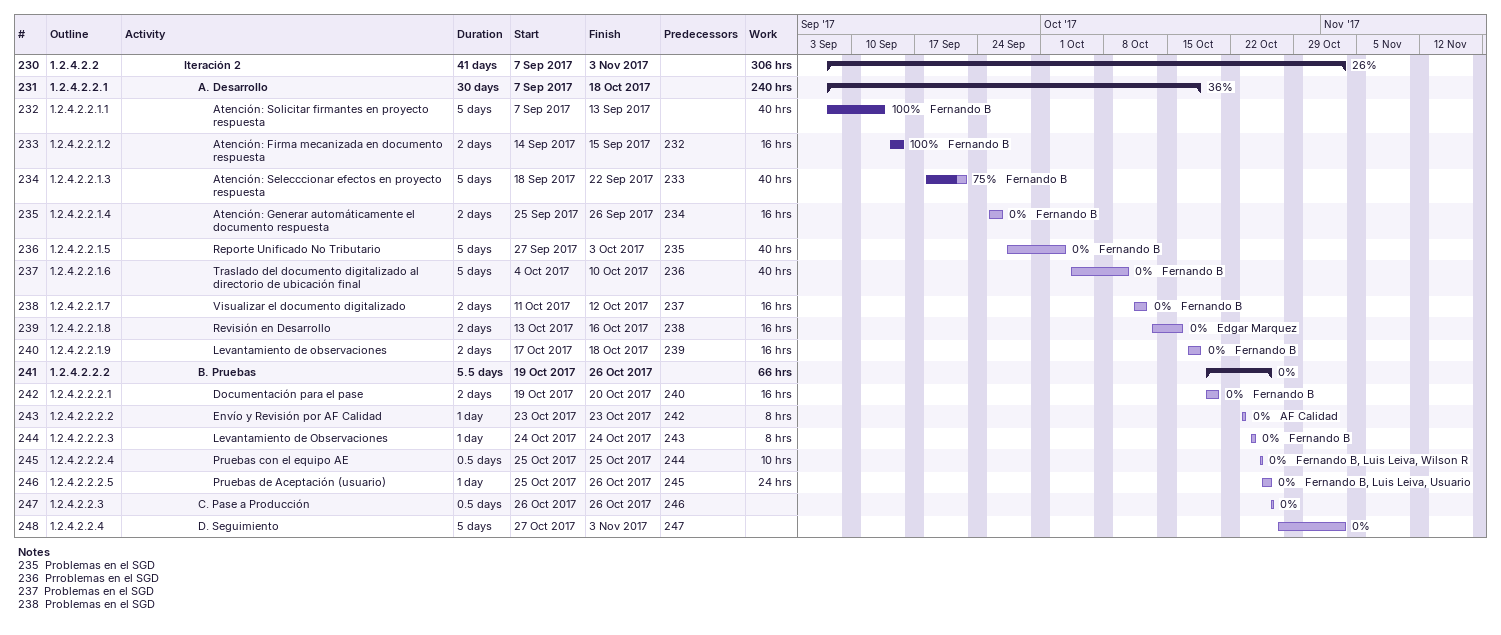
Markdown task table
| ID | WBS | Task | Duration | Start | Finish | Predecessors | Resources | % complete | Work (h) |
|---|---|---|---|---|---|---|---|---|---|
| 230 | 1.2.4.2.2 | **Iteración 2** | 41d | 2017-09-07 | 2017-11-03 |  |  | 26 | 306 |
| 231 | 1.2.4.2.2.1 | **A. Desarrollo** | 30d | 2017-09-07 | 2017-10-18 |  |  | 36 | 240 |
| 232 | 1.2.4.2.2.1.1 | Atención: Solicitar firmantes en proyecto respuesta | 5d | 2017-09-07 | 2017-09-13 |  | Fernando B | 100 | 40 |
| 233 | 1.2.4.2.2.1.2 | Atención: Firma mecanizada en documento respuesta | 2d | 2017-09-14 | 2017-09-15 | 232 | Fernando B | 100 | 16 |
| 234 | 1.2.4.2.2.1.3 | Atención: Selecccionar efectos en proyecto respuesta | 5d | 2017-09-18 | 2017-09-22 | 233 | Fernando B | 75 | 40 |
| 235 | 1.2.4.2.2.1.4 | Atención: Generar automáticamente el documento respuesta | 2d | 2017-09-25 | 2017-09-26 | 234 | Fernando B | 0 | 16 |
| 236 | 1.2.4.2.2.1.5 | Reporte Unificado No Tributario | 5d | 2017-09-27 | 2017-10-03 | 235 | Fernando B | 0 | 40 |
| 237 | 1.2.4.2.2.1.6 | Traslado del documento digitalizado al directorio de ubicación final | 5d | 2017-10-04 | 2017-10-10 | 236 | Fernando B | 0 | 40 |
| 238 | 1.2.4.2.2.1.7 | Visualizar el documento digitalizado | 2d | 2017-10-11 | 2017-10-12 | 237 | Fernando B | 0 | 16 |
| 239 | 1.2.4.2.2.1.8 | Revisión en Desarrollo | 2d | 2017-10-13 | 2017-10-16 | 238 | Edgar Marquez | 0 | 16 |
| 240 | 1.2.4.2.2.1.9 | Levantamiento de observaciones | 2d | 2017-10-17 | 2017-10-18 | 239 | Fernando B | 0 | 16 |
| 241 | 1.2.4.2.2.2 | **B. Pruebas** | 5.5d | 2017-10-19 | 2017-10-26 |  |  | 0 | 66 |
| 242 | 1.2.4.2.2.2.1 | Documentación para el pase | 2d | 2017-10-19 | 2017-10-20 | 240 | Fernando B | 0 | 16 |
| 243 | 1.2.4.2.2.2.2 | Envío y Revisión por AF Calidad | 1d | 2017-10-23 | 2017-10-23 | 242 | AF Calidad | 0 | 8 |
| 244 | 1.2.4.2.2.2.3 | Levantamiento de Observaciones | 1d | 2017-10-24 | 2017-10-24 | 243 | Fernando B | 0 | 8 |
| 245 | 1.2.4.2.2.2.4 | Pruebas con el equipo AE | 0.5d | 2017-10-25 | 2017-10-25 | 244 | Fernando B, Luis Leiva, Wilson R | 0 | 10 |
| 246 | 1.2.4.2.2.2.5 | Pruebas de Aceptación (usuario) | 1d | 2017-10-25 | 2017-10-26 | 245 | Fernando B, Luis Leiva, Usuario | 0 | 24 |
| 247 | 1.2.4.2.2.3 | C. Pase a Producción | 0.5d | 2017-10-26 | 2017-10-26 | 246 |  | 0 |  |
| 248 | 1.2.4.2.2.4 | D. Seguimiento | 5d | 2017-10-27 | 2017-11-03 | 247 |  | 0 |  |

Notes
- 235: Problemas en el SGD
- 236: Prroblemas en el SGD
- 237: Problemas en el SGD
- 238: Problemas en el SGD
